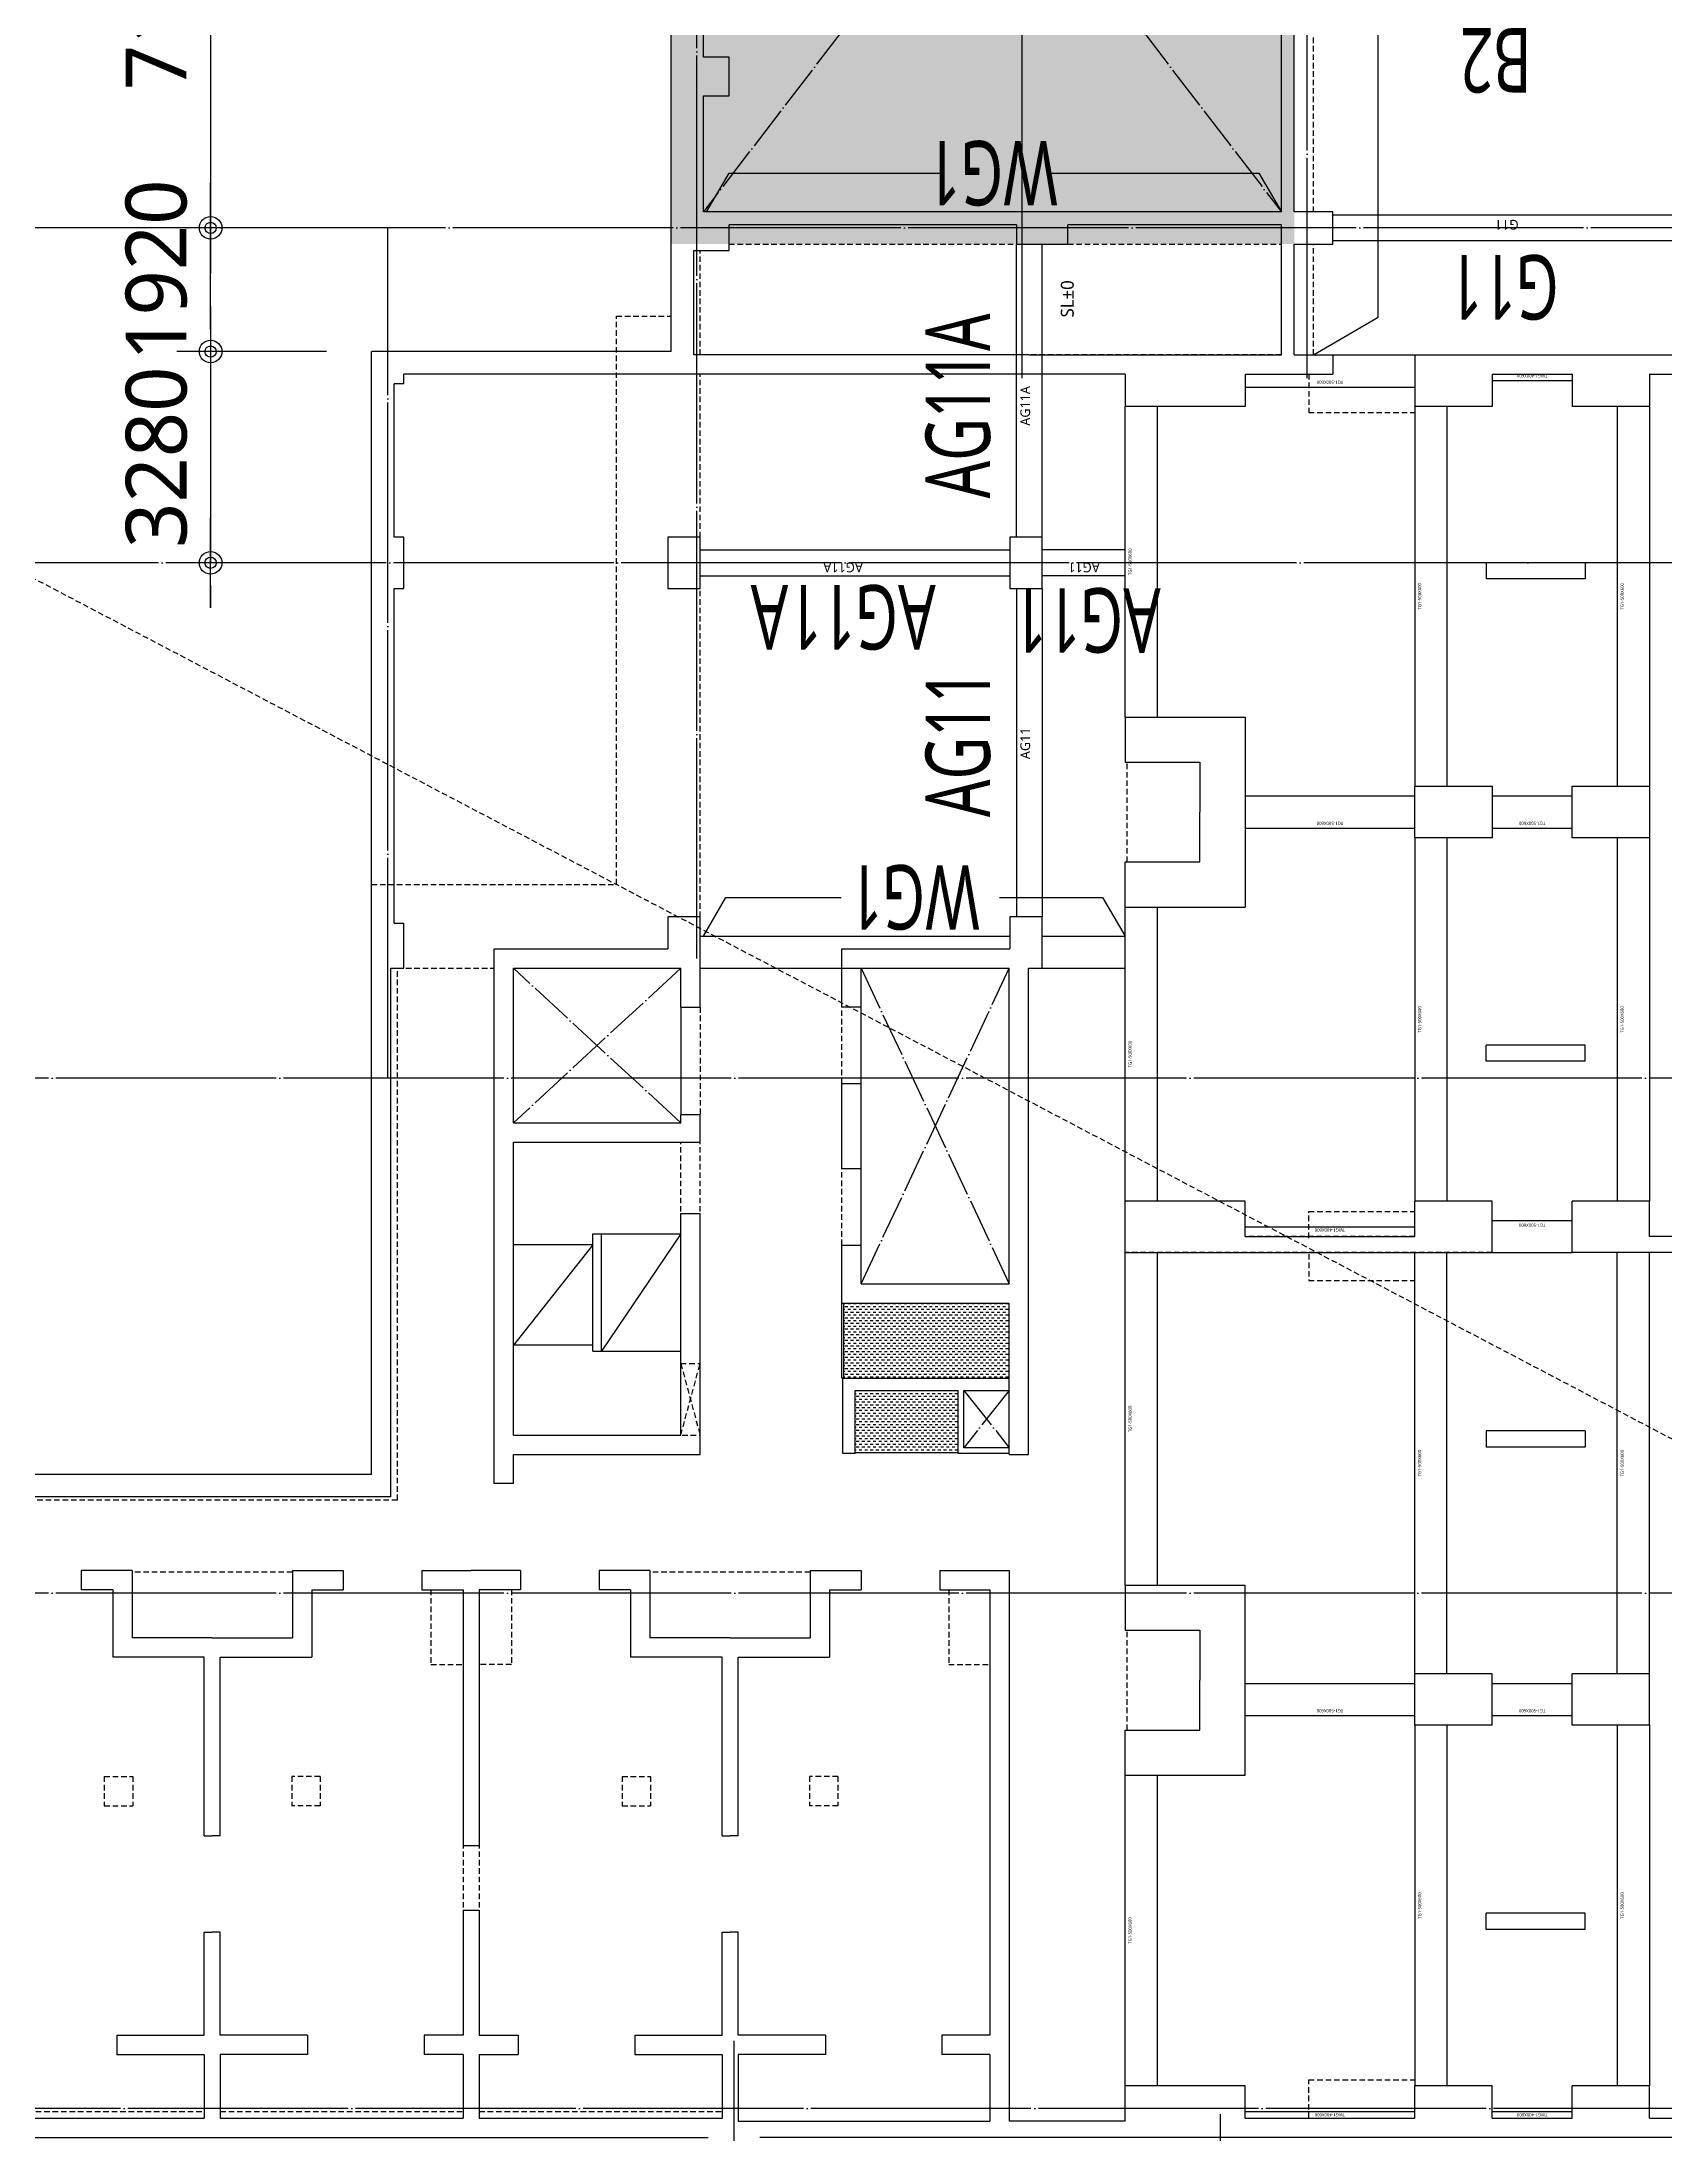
# Model space of a CAD drawing. Header units: millimetres. Extents: x 317501 to 2277231, y -321722 to 1186893.
# Drawn here: x 1988309 to 2013511, y -69948 to -37458 of the extents above; entities that cross this region are included whole.
import ezdxf
from ezdxf.enums import TextEntityAlignment as Align

# ---------------------------------------------------------------- set-up
doc = ezdxf.new("R2010")
doc.units = ezdxf.units.MM
doc.header["$LTSCALE"] = 57
for name, pattern in [('XS-지하주차장$0$CEN', [62, 60, -1, 0, -1]), ('XS-지하주차장$0$DDOT', [14, 12, -1, 0, -1]), ('XS-지하주차장$0$HID', [2.3, 1.5, -0.8])]:
    doc.linetypes.add(name, pattern=pattern)
doc.layers.get('Defpoints').update_dxf_attribs({"color": 145})
for name, color, linetype in [('254', 254, 'Continuous'), ('DIM', 7, 'Continuous'), ('LEADER', 7, 'Continuous'), ('NAME-B', 6, 'Continuous'), ('NAME-G', 3, 'Continuous'), ('XS-지하주차장$0$AWG', 5, 'XS-지하주차장$0$HID'), ('XS-지하주차장$0$BEAM', 6, 'XS-지하주차장$0$HID'), ('XS-지하주차장$0$CEN-P', 14, 'XS-지하주차장$0$CEN'), ('XS-지하주차장$0$COL', 2, 'Continuous'), ('XS-지하주차장$0$DASH', 8, 'Continuous'), ('XS-지하주차장$0$EL7', 7, 'Continuous'), ('XS-지하주차장$0$FP-CORE', 8, 'Continuous'), ('XS-지하주차장$0$OPEN', 9, 'XS-지하주차장$0$DDOT'), ('XS-지하주차장$0$STEEL', 9, 'Continuous'), ('XS-지하주차장$0$W1', 2, 'Continuous'), ('XS-지하주차장$0$W1-H', 11, 'XS-지하주차장$0$HID'), ('XS-지하주차장$0$W2', 9, 'Continuous'), ('XS-지하주차장$0$WG', 6, 'XS-지하주차장$0$HID')]:
    doc.layers.add(name, color=color, linetype=linetype)
for name, color, linetype, plot in [('XS-지하주차장$0$0106', 3, 'XS-지하주차장$0$HID', False), ('XS-지하주차장$0$B-TEXT', 7, 'Continuous', False), ('XS-지하주차장$0$DEFPOINT', 144, 'Continuous', False), ('XS-지하주차장$0$G-TEXT', 3, 'Continuous', False), ('XS-지하주차장$0$PD', 145, 'XS-지하주차장$0$HID', False)]:
    doc.layers.add(name, color=color, linetype=linetype, plot=plot)
doc.styles.add('XS-지하주차장$0$맑은 고딕', font='malgun.ttf')
doc.styles.add('XS-지하주차장$0$맑은고딕', font='malgun.ttf')
doc.styles.add('맑은 고딕', font='malgun.ttf')
doc.styles.add('맑은고딕', font='malgun.ttf')
doc.dimstyles.new('DIM_350', dxfattribs={"dimscale": 350, "dimtxt": 2.7, "dimasz": 1, "dimexe": 1.5, "dimexo": 2, "dimgap": 1, "dimtad": 1, "dimdec": 0, "dimzin": 0, "dimdsep": 46, "dimtxsty": '맑은고딕', "dimblk1": 'DIMDOT', "dimblk2": 'DIMDOT', "dimsah": 1, "dimcen": 0.09, "dimdle": 2, "dimclrd": 7, "dimclre": 7, "dimclrt": 3, "dimadec": 0, "dimazin": 0, "dimtfac": 1, "dimtdec": 0, "dimtix": 1, "dimtmove": 2, "dimatfit": 3, "dimldrblk": 'DIMDOT', "dimfxl": 0, "dimtolj": 1, "dimtzin": 0, "dimarcsym": 0})

# ---------------------------------------------------------------- blocks, each defined once
blk = doc.blocks.new('DIMDOT')
at = {"layer": 'DIM', "linetype": 'Continuous'}
blk.add_line((-2, 0), (2, 0), dxfattribs=at)
for radius in [0.5, 0.25]:
    blk.add_circle((0, 0), radius, dxfattribs=at)
blk = doc.blocks.new('*D303')
at = {"layer": 'Defpoints', "color": 0, "transparency": 16777216}
for p in [(1993429, -42268), (1990929, -45548), (1993429, -45548)]:
    blk.add_point(p, dxfattribs=at)
at = {"layer": 'DIM', "color": 7, "lineweight": -2, "transparency": 16777216}
for p, q in [((1990929, -41918), (1990929, -41568)), ((1992729, -42268), (1990404, -42268)), ((1990929, -42268), (1990929, -45548)), ((1992729, -45548), (1990404, -45548)), ((1990929, -45898), (1990929, -46248))]:
    blk.add_line(p, q, dxfattribs=at)
at = {"layer": 'DIM', "color": 7, "lineweight": -2, "transparency": 16777216, "xscale": 350, "yscale": 350, "zscale": 350}
for p, rotation in [((1990929, -42268), 270), ((1990929, -45548), 90)]:
    blk.add_blockref('DIMDOT', p, dxfattribs=dict(at, rotation=rotation))
at = {"layer": 'DIM', "color": 3, "transparency": 16777216, "insert": (1990090, -43908), "char_height": 945, "attachment_point": 5, "rotation": 90, "style": '맑은고딕'}
blk.add_mtext('\\A1;3280', dxfattribs=at)
blk = doc.blocks.new('*D304')
at = {"layer": 'Defpoints', "color": 0, "transparency": 16777216}
for p in [(1990929, -40348), (1993429, -40348), (1993429, -42268)]:
    blk.add_point(p, dxfattribs=at)
at = {"layer": 'DIM', "color": 7, "lineweight": -2, "transparency": 16777216}
for p, q in [((1992729, -40348), (1990404, -40348)), ((1990929, -41918), (1990929, -40698)), ((1992729, -42268), (1990404, -42268))]:
    blk.add_line(p, q, dxfattribs=at)
at = {"layer": 'DIM', "color": 7, "lineweight": -2, "transparency": 16777216, "xscale": 350, "yscale": 350, "zscale": 350}
for p, rotation in [((1990929, -40348), 90), ((1990929, -42268), 270)]:
    blk.add_blockref('DIMDOT', p, dxfattribs=dict(at, rotation=rotation))
at = {"layer": 'DIM', "color": 3, "transparency": 16777216, "insert": (1990088, -41004), "char_height": 945, "attachment_point": 5, "rotation": 90, "style": '맑은고딕'}
blk.add_mtext('\\A1;1920', dxfattribs=at)
blk = doc.blocks.new('*D305')
at = {"layer": 'Defpoints', "color": 0, "transparency": 16777216}
for p in [(1993429, -33248), (1990929, -40348), (1993429, -40348)]:
    blk.add_point(p, dxfattribs=at)
at = {"layer": 'DIM', "color": 7, "lineweight": -2, "transparency": 16777216}
for p, q in [((1992729, -33248), (1990404, -33248)), ((1990929, -33598), (1990929, -39998)), ((1992729, -40348), (1990404, -40348))]:
    blk.add_line(p, q, dxfattribs=at)
at = {"layer": 'DIM', "color": 7, "lineweight": -2, "transparency": 16777216, "xscale": 350, "yscale": 350, "zscale": 350}
for p, rotation in [((1990929, -33248), 90), ((1990929, -40348), 270)]:
    blk.add_blockref('DIMDOT', p, dxfattribs=dict(at, rotation=rotation))
at = {"layer": 'DIM', "color": 3, "transparency": 16777216, "insert": (1990087, -36798), "char_height": 945, "attachment_point": 5, "rotation": 90, "style": '맑은고딕'}
blk.add_mtext('\\A1;7100', dxfattribs=at)
blk = doc.blocks.new('XS-지하주차장$0$B2-W')
at = {"layer": 'XS-지하주차장$0$W1-H'}
for p, q in [((52795, 133935), (52795, 146420)), ((53195, 134335), (53195, 146020)), ((43300, 140730), (43300, 136935)), ((51405, 138355), (51405, 138845)), ((51705, 138845), (51405, 138845)), ((51705, 138055), (51705, 138845)), ((44485, 138290), (44185, 138290)), ((44185, 138290), (44185, 136935)), ((44485, 138290), (44485, 136935)), ((50355, 136935), (50355, 138355)), ((51405, 138355), (50355, 138355)), ((50655, 136810), (50655, 138055)), ((51705, 138055), (50655, 138055)), ((44185, 136935), (43300, 136935)), ((44485, 136935), (46085, 136935)), ((46085, 136935), (46085, 136810)), ((46085, 136685), (46085, 136810)), ((47585, 136935), (50355, 136935)), ((47585, 136935), (47585, 136810)), ((47585, 136685), (47585, 136810)), ((50655, 136810), (50655, 135565)), ((44185, 136685), (43300, 136685)), ((43300, 136685), (43300, 132915)), ((44185, 135330), (44185, 136685)), ((44485, 135330), (44485, 136685)), ((44485, 136685), (46085, 136685)), ((47585, 136685), (50355, 136685)), ((50355, 136685), (50355, 135265)), ((51705, 135565), (50655, 135565)), ((51705, 135565), (51705, 134775)), ((44485, 135330), (44185, 135330)), ((51405, 135265), (50355, 135265)), ((51405, 135265), (51405, 134775)), ((51705, 134775), (51405, 134775)), ((53195, 134335), (62355, 134335)), ((62355, 134335), (62355, 130535)), ((52795, 133935), (61055, 133935)), ((61055, 133935), (61055, 132435)), ((51405, 133555), (51405, 132915)), ((51705, 133555), (51405, 133555)), ((51705, 133555), (51705, 132790)), ((44485, 133520), (44185, 133520)), ((44185, 132915), (44185, 133520)), ((44485, 132915), (44485, 133520)), ((44185, 132915), (43300, 132915)), ((51405, 132915), (44485, 132915)), ((44185, 132665), (43300, 132665)), ((43300, 132665), (43300, 128895)), ((44185, 132665), (44185, 132060)), ((44485, 132665), (44485, 132060)), ((51405, 132665), (44485, 132665)), ((51405, 132025), (51405, 132665)), ((51705, 132025), (51705, 132790)), ((53055, 132435), (61055, 132435)), ((53055, 132135), (53055, 132435)), ((44485, 132060), (44185, 132060)), ((51705, 132025), (51405, 132025)), ((53055, 132135), (53505, 132135)), ((53505, 132135), (53505, 129235)), ((53805, 132135), (58355, 132135)), ((53805, 132135), (53805, 129235)), ((58355, 132135), (58355, 129535)), ((58655, 132135), (61055, 132135)), ((58655, 132135), (58655, 129535)), ((61055, 132135), (61055, 129535)), ((51405, 130315), (51405, 130805)), ((51705, 130805), (51405, 130805)), ((51705, 130015), (51705, 130805)), ((50355, 128895), (50355, 130315)), ((51405, 130315), (50355, 130315)), ((62355, 130535), (71180, 130535)), ((71180, 130535), (71180, 129685)), ((44485, 130250), (44185, 130250)), ((44185, 130250), (44185, 128895)), ((44485, 130250), (44485, 128895)), ((50655, 128770), (50655, 130015)), ((51705, 130015), (50655, 130015)), ((71180, 129685), (85000, 129685)), ((54915, 129535), (58355, 129535)), ((54915, 129535), (54915, 129235)), ((58655, 129535), (58780, 129535)), ((58780, 129235), (58780, 129535)), ((60450, 129535), (61055, 129535)), ((60450, 129535), (60450, 129235)), ((53505, 129235), (53805, 129235)), ((54915, 129235), (58780, 129235)), ((58355, 129235), (58780, 129235)), ((60450, 129235), (61455, 129235)), ((61455, 129235), (70280, 129235)), ((70280, 124335), (70280, 129235)), ((70580, 129235), (72200, 129235)), ((70580, 124335), (70580, 129235)), ((72200, 129235), (72200, 128785)), ((72800, 129185), (74600, 129185)), ((72800, 120210), (72800, 129185)), ((74600, 129185), (74600, 128785)), ((75200, 129185), (77000, 129185)), ((75200, 128785), (75200, 129185)), ((44185, 128895), (43300, 128895)), ((44485, 128895), (46085, 128895)), ((46085, 128895), (46085, 128770)), ((46085, 128645), (46085, 128770)), ((47585, 128895), (50355, 128895)), ((47585, 128895), (47585, 128770)), ((47585, 128645), (47585, 128770)), ((50655, 128770), (50655, 127525)), ((72200, 128785), (72600, 128785)), ((72600, 124325), (72600, 128785)), ((74600, 128785), (75200, 128785)), ((44185, 128645), (43150, 128645)), ((43150, 128645), (43150, 124735)), ((44185, 127290), (44185, 128645)), ((44485, 127290), (44485, 128645)), ((44485, 128645), (46085, 128645)), ((47585, 128645), (50355, 128645)), ((50355, 128645), (50355, 127225)), ((51705, 127525), (50655, 127525)), ((51705, 127525), (51705, 126735)), ((44485, 127290), (44185, 127290)), ((51405, 127225), (50355, 127225)), ((51405, 127225), (51405, 126735)), ((51705, 126735), (51405, 126735)), ((55855, 127035), (55855, 124435)), ((55855, 127035), (56755, 127035)), ((56155, 126735), (56155, 124435)), ((56155, 126735), (56755, 126735)), ((56755, 127035), (56755, 126735)), ((57945, 127035), (59265, 127035)), ((57945, 127035), (57945, 126735)), ((57945, 126735), (59265, 126735)), ((59265, 127035), (59265, 126735)), ((60455, 127035), (61355, 127035)), ((60455, 127035), (60455, 126735)), ((60455, 126735), (61055, 126735)), ((61055, 126735), (61055, 124435)), ((61355, 127035), (61355, 124425)), ((44485, 125480), (44185, 125480)), ((44185, 124735), (44185, 125480)), ((44485, 124735), (44485, 125480)), ((51405, 125515), (51405, 124735)), ((51705, 125515), (51405, 125515)), ((51705, 125515), (51705, 124735)), ((44185, 124735), (43150, 124735)), ((51405, 124735), (44485, 124735)), ((51705, 124735), (51705, 124435)), ((51705, 124435), (43150, 124435)), ((43150, 122635), (43150, 124435)), ((53505, 124435), (53505, 124135)), ((53505, 124435), (55855, 124435)), ((53505, 124135), (61055, 124135)), ((56155, 124435), (61055, 124435)), ((61055, 124135), (61055, 123925)), ((61855, 124425), (61355, 124425)), ((61855, 123925), (61855, 124425)), ((67750, 124425), (66950, 124425)), ((66950, 124425), (66950, 123925)), ((67750, 123925), (67750, 124425)), ((70280, 122635), (70280, 124335)), ((70580, 120210), (70580, 124335)), ((72600, 124325), (72300, 124325)), ((72300, 124325), (72300, 123525)), ((61055, 123925), (61855, 123925)), ((66950, 123925), (67750, 123925)), ((72300, 123525), (72600, 123525)), ((72600, 120210), (72600, 123525)), ((43150, 122635), (43700, 122635)), ((43700, 120775), (43700, 122635)), ((48525, 122635), (49225, 122635)), ((48525, 122635), (48525, 120775)), ((49225, 122635), (49225, 121475)), ((51475, 122635), (50775, 122635)), ((50775, 122635), (50775, 121475)), ((51475, 122635), (51475, 120775)), ((56640, 122635), (57440, 122635)), ((56640, 116940), (56640, 122635)), ((57440, 120775), (57440, 122635)), ((62005, 122635), (62005, 120775)), ((62005, 122635), (62705, 122635)), ((62705, 122635), (62705, 121475)), ((64955, 122635), (64255, 122635)), ((64255, 122635), (64255, 121475)), ((64955, 122635), (64955, 120775)), ((69780, 120775), (69780, 122635)), ((70280, 122635), (69780, 122635)), ((49225, 121475), (50000, 121475)), ((50775, 121475), (50000, 121475)), ((62705, 121475), (63480, 121475)), ((64255, 121475), (63480, 121475)), ((43200, 120775), (43700, 120775)), ((43200, 120775), (43200, 118140)), ((48525, 120775), (51475, 120775)), ((56890, 120775), (57440, 120775)), ((56890, 118140), (56890, 120775)), ((64955, 120775), (62005, 120775)), ((70280, 120775), (69780, 120775)), ((70280, 120775), (70280, 119410)), ((70580, 120210), (72600, 120210)), ((70580, 120010), (70580, 119410)), ((70580, 120010), (72300, 120010)), ((72300, 120010), (72300, 119410)), ((72800, 120210), (82390, 120210)), ((72800, 120010), (79400, 120010)), ((72800, 119410), (72800, 120010)), ((70580, 119410), (70280, 119410)), ((72300, 119410), (72800, 119410)), ((43200, 118140), (43700, 118140)), ((43700, 116940), (43700, 118140)), ((49300, 118140), (50100, 118140)), ((49300, 116940), (49300, 118140)), ((50100, 116940), (50100, 118140)), ((56890, 118140), (57440, 118140)), ((57440, 116940), (57440, 118140)), ((70580, 118140), (69780, 118140)), ((69780, 116940), (69780, 118140)), ((70580, 118140), (70580, 113210)), ((46130, 115495), (46130, 117030)), ((46130, 117030), (46380, 117030)), ((46380, 115495), (46380, 117030)), ((53620, 115495), (53620, 117030)), ((53870, 117030), (53620, 117030)), ((53870, 115495), (53870, 117030)), ((59610, 115495), (59610, 117030)), ((59610, 117030), (59860, 117030)), ((59860, 115495), (59860, 117030)), ((67100, 115495), (67100, 117030)), ((67350, 117030), (67100, 117030)), ((67350, 115495), (67350, 117030)), ((43200, 116940), (43700, 116940)), ((43200, 116940), (43200, 115695)), ((49300, 116940), (50100, 116940)), ((56640, 116940), (57440, 116940)), ((70280, 116940), (69780, 116940)), ((70280, 116940), (70280, 115695)), ((43200, 115695), (43700, 115695)), ((43700, 114495), (43700, 115695)), ((49300, 115695), (50100, 115695)), ((49300, 114495), (49300, 115695)), ((50100, 114495), (50100, 115695)), ((56640, 115695), (57440, 115695)), ((56640, 113210), (56640, 115695)), ((57440, 114495), (57440, 115695)), ((69780, 114495), (69780, 115695)), ((70280, 115695), (69780, 115695)), ((46130, 115495), (46380, 115495)), ((53870, 115495), (53620, 115495)), ((59610, 115495), (59860, 115495)), ((67350, 115495), (67100, 115495)), ((43200, 114495), (43700, 114495)), ((43200, 114495), (43200, 113710)), ((49300, 114495), (50100, 114495)), ((56890, 114495), (57440, 114495)), ((56890, 113210), (56890, 114495)), ((70280, 114495), (69780, 114495)), ((70280, 114495), (70280, 113210))]:
    blk.add_line(p, q, dxfattribs=at)
for points in [[(63080, 116940), (63080, 118140), (63880, 118140), (63880, 116940)], [(63080, 114495), (63080, 115695), (63880, 115695), (63880, 114495)]]:
    blk.add_lwpolyline(points, close=True, dxfattribs=at)
blk = doc.blocks.new('XS-지하주차장$0$B1-1')
at = {"layer": 'XS-지하주차장$0$DASH'}
h = blk.add_hatch(dxfattribs=at)
h.set_pattern_fill('DASH', color=256, scale=350, angle=180, style=0)
h.set_pattern_definition([(2e-15, (-353891.64, 9798.91), (43.75, 43.75), [43.75, -43.75])])
h.paths.add_polyline_path([(26265, 13075), (28835, 13075), (28835, 11910), (26265, 11910)])
h = blk.add_hatch(dxfattribs=at)
h.set_pattern_fill('DASH', color=256, scale=350, angle=180, style=0)
h.set_pattern_definition([(2e-15, (-353891.64, 8753.91), (43.75, 43.75), [43.75, -43.75])])
h.paths.add_polyline_path([(26440, 11720), (28040, 11720), (28040, 10755), (26440, 10755)])
blk.add_line((26440, 10755), (28040, 10755), dxfattribs=at)
at = {"layer": 'XS-지하주차장$0$EL7'}
for p, q in [((23735, 17670), (23735, 16000)), ((26535, 16485), (26535, 17675)), ((26535, 13975), (26535, 15165))]:
    blk.add_line(p, q, dxfattribs=at)
at = {"layer": 'XS-지하주차장$0$FP-CORE'}
for p, q in [((22368, 13980), (21135, 13980)), ((22368, 13980), (21135, 12420)), ((22368, 14150), (23735, 14150)), ((22368, 12330), (22368, 14150)), ((22503, 12330), (22503, 14150)), ((23735, 14150), (22503, 12330)), ((22365, 12420), (21135, 12420)), ((22368, 12330), (23735, 12330))]:
    blk.add_line(p, q, dxfattribs=at)
at = {"layer": 'XS-지하주차장$0$OPEN'}
for p, q in [((23735, 15875), (21135, 18275)), ((23735, 18275), (21135, 15875)), ((26535, 13375), (28835, 18275)), ((26535, 18275), (28835, 13375)), ((28130, 11720), (28835, 10830)), ((28835, 11720), (28130, 10830))]:
    blk.add_line(p, q, dxfattribs=at)
at = {"layer": 'XS-지하주차장$0$PD'}
for p, q in [((33485, 27500), (33485, 26905)), ((33485, 26905), (35130, 26905)), ((30665, 19925), (30665, 21475)), ((33485, 14495), (35130, 14495)), ((33485, 14085), (33485, 14495)), ((33485, 13835), (33485, 13425)), ((33485, 13425), (35130, 13425)), ((770, 10275), (770, 8925)), ((5675, 8895), (7125, 8895)), ((17705, 8895), (15215, 8895)), ((25745, 8895), (23255, 8895)), ((13065, 8625), (13065, 7465)), ((19855, 8625), (19855, 7465)), ((21105, 8625), (21105, 7465)), ((27895, 8625), (27895, 7465)), ((30665, 6445), (30665, 7995)), ((13065, 7465), (12540, 7465)), ((19855, 7465), (20355, 7465)), ((21105, 7465), (20605, 7465)), ((27895, 7465), (28535, 7465)), ((350, 6275), (1495, 6275)), ((1495, 6275), (1495, 5765)), ((12290, 6275), (11305, 6275)), ((11305, 6275), (11305, 5765)), ((350, 5765), (1495, 5765)), ((12290, 5765), (11305, 5765)), ((14785, 5725), (15225, 5725)), ((14785, 5725), (14785, 5270)), ((15225, 5725), (15225, 5270)), ((18135, 5725), (17695, 5725)), ((17695, 5725), (17695, 5270)), ((18135, 5725), (18135, 5270)), ((22825, 5725), (23265, 5725)), ((22825, 5725), (22825, 5270)), ((23265, 5725), (23265, 5270)), ((26175, 5725), (25735, 5725)), ((25735, 5725), (25735, 5270)), ((26175, 5725), (26175, 5270)), ((14785, 5270), (15225, 5270)), ((18135, 5270), (17695, 5270)), ((22825, 5270), (23265, 5270)), ((26175, 5270), (25735, 5270)), ((33485, 1015), (35130, 1015)), ((33485, 420), (33485, 1015))]:
    blk.add_line(p, q, dxfattribs=at)
at = {"layer": 'XS-지하주차장$0$STEEL'}
for p, q in [((26235, 11910), (26235, 13075)), ((26265, 11910), (26265, 13075)), ((26265, 11910), (26235, 11910))]:
    blk.add_line(p, q, dxfattribs=at)
at = {"layer": 'XS-지하주차장$0$W1'}
for p, q in [((29145, 27800), (33060, 27800)), ((33260, 27800), (33860, 27800)), ((33860, 27800), (33860, 27500)), ((35130, 27800), (35130, 27000)), ((35130, 27800), (40060, 27800)), ((40060, 27800), (40060, 27500)), ((30635, 27500), (29145, 27500)), ((30635, 27500), (30635, 27000)), ((32495, 27500), (32495, 27000)), ((32495, 27500), (33860, 27500)), ((36330, 27500), (37575, 27500)), ((36330, 27500), (36330, 27000)), ((37575, 27500), (37575, 27000)), ((38775, 27500), (38775, 27000)), ((38775, 27500), (40060, 27500)), ((32495, 27000), (30635, 27000)), ((36330, 27000), (35130, 27000)), ((38775, 27000), (37575, 27000)), ((37775, 24570), (36240, 24570)), ((36240, 24570), (36240, 24320)), ((37775, 24570), (37775, 24320)), ((37775, 24320), (36240, 24320)), ((30635, 22175), (30635, 21475)), ((30635, 22175), (32495, 22175)), ((32495, 22175), (32495, 19225)), ((30635, 21475), (31795, 21475)), ((31795, 21475), (31795, 20700)), ((31795, 19925), (31795, 20700)), ((30635, 19225), (30635, 19925)), ((30635, 19925), (31795, 19925)), ((30635, 19225), (32495, 19225)), ((20835, 10275), (20835, 18575)), ((20835, 18575), (23535, 18575)), ((24035, 17670), (24035, 18575)), ((26235, 18575), (28845, 18575)), ((26235, 17675), (26235, 18575)), ((18935, 10415), (18935, 18275)), ((19235, 10065), (19235, 18275)), ((21135, 15875), (21135, 18275)), ((21135, 18275), (23735, 18275)), ((23735, 17670), (23735, 18275)), ((26535, 18275), (28835, 18275)), ((26535, 17675), (26535, 18275)), ((28835, 13375), (28835, 18275)), ((29135, 10725), (29135, 18275)), ((23735, 17670), (24035, 17670)), ((26235, 17675), (26535, 17675)), ((37775, 17080), (36240, 17080)), ((36240, 16830), (36240, 17080)), ((37775, 16830), (37775, 17080)), ((37775, 16830), (36240, 16830)), ((26235, 15165), (26235, 16485)), ((26235, 16485), (26535, 16485)), ((26535, 15165), (26535, 16485)), ((23735, 15875), (23735, 16000)), ((24035, 16000), (23735, 16000)), ((24035, 15575), (24035, 16000)), ((21135, 15875), (23735, 15875)), ((21135, 11025), (21135, 15575)), ((21135, 15575), (24035, 15575)), ((26235, 15165), (26535, 15165)), ((32495, 14660), (30635, 14660)), ((30635, 13860), (30635, 14660)), ((32495, 14110), (32495, 14660)), ((35130, 14110), (35130, 14660)), ((36330, 14660), (35130, 14660)), ((36330, 13860), (36330, 14660)), ((37575, 13860), (37575, 14660)), ((38775, 14660), (37575, 14660)), ((38775, 14110), (38775, 14660)), ((23735, 11025), (23735, 14465)), ((23735, 14465), (24035, 14465)), ((24035, 10725), (24035, 14465)), ((26235, 13075), (26235, 13975)), ((26235, 13975), (26535, 13975)), ((26535, 13375), (26535, 13975)), ((32495, 14110), (35130, 14110)), ((40060, 14110), (38775, 14110)), ((40060, 13860), (40060, 14110)), ((30635, 13860), (36330, 13860)), ((40060, 13860), (37575, 13860)), ((7250, 13475), (0, 13475)), ((0, 13475), (0, 0)), ((7250, 13475), (7250, 10415)), ((26535, 13375), (28835, 13375)), ((300, 13175), (300, 10575)), ((4850, 13175), (300, 13175)), ((4850, 13175), (4850, 11685)), ((6950, 13175), (5150, 13175)), ((5150, 11685), (5150, 13175)), ((6950, 13175), (6950, 10065)), ((26235, 13075), (28835, 13075)), ((28835, 10725), (28835, 13075)), ((4850, 11685), (5150, 11685)), ((37775, 11090), (36240, 11090)), ((36240, 11090), (36240, 10840)), ((37775, 11090), (37775, 10840)), ((21135, 11025), (23735, 11025)), ((21135, 10275), (21135, 10725)), ((21135, 10725), (24035, 10725)), ((28835, 10725), (29135, 10725)), ((37775, 10840), (36240, 10840)), ((5840, 10575), (300, 10575)), ((5840, 10575), (5840, 10275)), ((18935, 10415), (7250, 10415)), ((5840, 10275), (300, 10275)), ((300, 10275), (300, 8925)), ((21135, 10275), (20835, 10275)), ((19235, 10065), (6950, 10065)), ((300, 8925), (1115, 8925)), ((1115, 8625), (1115, 8925)), ((2325, 8625), (2325, 8925)), ((2325, 8925), (3125, 8925)), ((3125, 8925), (3125, 8625)), ((4345, 8925), (4345, 8625)), ((4345, 8925), (5675, 8925)), ((5675, 8925), (5675, 7505)), ((8455, 8925), (7125, 8925)), ((7125, 8925), (7125, 7505)), ((8455, 8925), (8455, 8625)), ((9675, 8925), (9675, 8625)), ((10475, 8925), (9675, 8925)), ((10475, 8625), (10475, 8925)), ((11685, 8625), (11685, 8925)), ((12440, 8925), (11685, 8925)), ((13205, 8925), (12440, 8925)), ((13205, 8925), (13205, 8625)), ((15215, 8925), (14425, 8925)), ((14425, 8925), (14425, 8625)), ((15215, 8925), (15215, 7875)), ((17705, 8925), (18495, 8925)), ((17705, 8925), (17705, 7875)), ((18495, 8925), (18495, 8625)), ((19715, 8925), (20480, 8925)), ((19715, 8925), (19715, 8625)), ((21245, 8925), (20480, 8925)), ((21245, 8925), (21245, 8625)), ((23255, 8925), (22465, 8925)), ((22465, 8925), (22465, 8625)), ((23255, 8925), (23255, 7875)), ((25745, 8925), (26535, 8925)), ((25745, 8925), (25745, 7875)), ((26535, 8925), (26535, 8625)), ((27755, 8925), (28535, 8925)), ((27755, 8925), (27755, 8625)), ((28535, 8925), (28835, 8925)), ((28835, 8925), (28835, 370)), ((300, 8625), (1115, 8625)), ((300, 8625), (300, 4630)), ((2325, 8625), (3125, 8625)), ((4345, 8625), (5375, 8625)), ((5375, 8625), (5375, 7205)), ((8455, 8625), (7425, 8625)), ((7425, 8625), (7425, 7205)), ((10475, 8625), (9675, 8625)), ((12290, 8625), (11685, 8625)), ((12290, 4630), (12290, 8625)), ((12540, 8625), (12540, 1705)), ((13205, 8625), (12540, 8625)), ((14915, 8625), (14425, 8625)), ((14915, 8625), (14915, 7575)), ((18005, 8625), (18495, 8625)), ((18005, 8625), (18005, 7575)), ((19715, 8625), (20355, 8625)), ((20355, 8625), (20355, 4650)), ((20605, 8625), (20605, 4650)), ((21245, 8625), (20605, 8625)), ((22955, 8625), (22465, 8625)), ((22955, 8625), (22955, 7575)), ((26045, 8625), (26535, 8625)), ((26045, 8625), (26045, 7575)), ((27755, 8625), (28535, 8625)), ((28535, 8625), (28535, 1705)), ((30635, 8695), (30635, 7995)), ((30635, 8695), (32495, 8695)), ((32495, 5745), (32495, 8695)), ((2930, 7925), (2930, 7295)), ((2930, 7925), (3180, 7925)), ((3180, 7925), (3180, 7295)), ((9620, 7925), (9620, 7295)), ((9870, 7925), (9620, 7925)), ((9870, 7925), (9870, 7295)), ((16460, 7875), (15215, 7875)), ((16460, 7875), (17705, 7875)), ((24500, 7875), (23255, 7875)), ((24500, 7875), (25745, 7875)), ((30635, 7995), (31795, 7995)), ((31795, 7995), (31795, 7220)), ((5675, 7505), (6400, 7505)), ((7125, 7505), (6400, 7505)), ((16335, 7575), (14915, 7575)), ((16335, 4805), (16335, 7575)), ((16585, 4805), (16585, 7575)), ((16585, 7575), (18005, 7575)), ((24375, 7575), (22955, 7575)), ((24375, 4805), (24375, 7575)), ((24625, 4805), (24625, 7575)), ((24625, 7575), (26045, 7575)), ((2930, 7295), (3180, 7295)), ((5375, 7205), (6275, 7205)), ((6275, 1585), (6275, 7205)), ((6525, 1585), (6525, 7205)), ((7425, 7205), (6525, 7205)), ((9870, 7295), (9620, 7295)), ((31795, 6445), (31795, 7220)), ((35130, 6520), (35130, 7320)), ((36330, 7320), (35130, 7320)), ((36330, 6520), (36330, 7320)), ((37575, 6520), (37575, 7320)), ((38775, 7320), (37575, 7320)), ((38775, 6520), (38775, 7320)), ((36330, 6520), (35130, 6520)), ((38775, 6520), (37575, 6520)), ((30635, 5745), (30635, 6445)), ((30635, 6445), (31795, 6445)), ((30635, 5745), (32495, 5745)), ((300, 4630), (3180, 4630)), ((3180, 4380), (3180, 4630)), ((12290, 4630), (9620, 4630)), ((9620, 4380), (9620, 4630)), ((16335, 4805), (16460, 4805)), ((16585, 4805), (16460, 4805)), ((20355, 4650), (20605, 4650)), ((24375, 4805), (24500, 4805)), ((24625, 4805), (24500, 4805)), ((300, 4380), (3180, 4380)), ((300, 4380), (300, 1585)), ((12290, 4380), (9620, 4380)), ((12290, 1585), (12290, 4380)), ((20355, 3650), (20605, 3650)), ((20355, 3650), (20355, 1705)), ((20605, 3650), (20605, 1705)), ((37775, 3600), (36240, 3600)), ((36240, 3350), (36240, 3600)), ((37775, 3350), (37775, 3600)), ((2930, 2285), (2930, 3520)), ((2930, 3520), (3180, 3520)), ((3180, 2285), (3180, 3520)), ((9620, 2285), (9620, 3520)), ((9870, 3520), (9620, 3520)), ((9870, 2285), (9870, 3520)), ((16335, 1705), (16335, 3305)), ((16335, 3305), (16460, 3305)), ((16585, 3305), (16460, 3305)), ((16585, 1705), (16585, 3305)), ((24375, 1705), (24375, 3305)), ((24375, 3305), (24500, 3305)), ((24625, 3305), (24500, 3305)), ((24625, 1705), (24625, 3305)), ((37775, 3350), (36240, 3350)), ((2930, 2285), (3180, 2285)), ((9870, 2285), (9620, 2285)), ((12540, 1705), (13170, 1705)), ((13170, 1705), (13170, 1405)), ((14980, 1705), (16335, 1705)), ((14980, 1705), (14980, 1405)), ((17940, 1705), (16585, 1705)), ((17940, 1705), (17940, 1405)), ((20355, 1705), (19750, 1705)), ((19750, 1705), (19750, 1405)), ((20605, 1705), (21210, 1705)), ((21210, 1705), (21210, 1405)), ((23020, 1705), (24375, 1705)), ((23020, 1705), (23020, 1405)), ((25980, 1705), (24625, 1705)), ((25980, 1705), (25980, 1405)), ((28535, 1705), (27790, 1705)), ((27790, 1705), (27790, 1405)), ((300, 1585), (1600, 1585)), ((1600, 1285), (1600, 1585)), ((2910, 1585), (3310, 1585)), ((2910, 1285), (2910, 1585)), ((3310, 1285), (3310, 1585)), ((4920, 1585), (6275, 1585)), ((4920, 1285), (4920, 1585)), ((7880, 1585), (6525, 1585)), ((7880, 1285), (7880, 1585)), ((9890, 1585), (9490, 1585)), ((9490, 1285), (9490, 1585)), ((9890, 1285), (9890, 1585)), ((11200, 1285), (11200, 1585)), ((12290, 1585), (11200, 1585)), ((12540, 1405), (12540, 420)), ((12540, 1405), (13170, 1405)), ((14980, 1405), (16335, 1405)), ((16335, 1405), (16335, 420)), ((17940, 1405), (16585, 1405)), ((16585, 1405), (16585, 420)), ((20355, 1405), (19750, 1405)), ((20355, 1405), (20355, 420)), ((20605, 1405), (20605, 420)), ((20605, 1405), (21210, 1405)), ((23020, 1405), (24375, 1405)), ((24375, 1405), (24375, 420)), ((25980, 1405), (24625, 1405)), ((24625, 1405), (24625, 370)), ((28535, 1405), (27790, 1405)), ((28535, 1405), (28535, 370)), ((300, 1285), (1600, 1285)), ((300, 1285), (300, 300)), ((2910, 1285), (3310, 1285)), ((4920, 1285), (6275, 1285)), ((6275, 1285), (6275, 300)), ((7880, 1285), (6525, 1285)), ((6525, 1285), (6525, 300)), ((9890, 1285), (9490, 1285)), ((12290, 1285), (11200, 1285)), ((12290, 1285), (12290, 420)), ((32495, 920), (30635, 920)), ((30635, 370), (30635, 920)), ((32495, 420), (32495, 920)), ((35130, 420), (35130, 920)), ((36330, 920), (35130, 920)), ((36330, 420), (36330, 920)), ((38775, 920), (37575, 920)), ((37575, 420), (37575, 920)), ((38775, 420), (38775, 920)), ((12240, 420), (12240, 300)), ((12240, 420), (12290, 420)), ((12540, 420), (16335, 420)), ((16585, 420), (20355, 420)), ((20605, 420), (24375, 420)), ((24625, 370), (28535, 370)), ((30635, 370), (28835, 370)), ((32495, 420), (35130, 420)), ((36330, 420), (37575, 420)), ((38775, 420), (39560, 420)), ((0, 0), (12540, 0)), ((300, 300), (6275, 300)), ((6525, 300), (12240, 300)), ((12540, 120), (12540, 0)), ((12540, 120), (24160, 120)), ((39810, 120), (24960, 120))]:
    blk.add_line(p, q, dxfattribs=at)
for points in [[(36330, 20300), (35130, 20300), (35130, 21100), (36330, 21100)], [(38775, 20300), (37575, 20300), (37575, 21100), (38775, 21100)]]:
    blk.add_lwpolyline(points, close=True, dxfattribs=at)
at = {"layer": 'XS-지하주차장$0$W2'}
for p, q in [((6950, 12070), (5150, 12070)), ((6950, 11980), (5150, 11980)), ((26250, 11910), (28835, 11910)), ((26250, 10740), (26250, 11910)), ((26440, 11720), (28040, 11720)), ((26440, 10740), (26440, 11720)), ((28040, 10740), (28040, 11720)), ((28130, 11720), (28835, 11720)), ((28130, 10830), (28130, 11720)), ((26440, 10740), (26250, 10740)), ((28835, 10740), (28040, 10740)), ((28835, 10830), (28130, 10830))]:
    blk.add_line(p, q, dxfattribs=at)

msp = doc.modelspace()

# ---------------------------------------------------------------- hatches: boundary and pattern name
at = {"layer": '254'}
h = msp.add_hatch(color=256, dxfattribs=at)
h.dxf.hatch_style = 1
h.paths.add_polyline_path([(2007753.6, -40598.4), (2007753.6, -27898.4), (1998078.6, -27898.4), (1998078.6, -40598.4)])

# ---------------------------------------------------------------- linework, layer by layer
at = {"layer": 'LEADER', "color": 0}
for points in [[(2008053.6, -42318.4), (2009053.6, -41733.3), (2009053.6, -36679)], [(1998628.6, -40098.4), (1998979.6, -39498.4), (2002309.6, -39498.4)], [(2003953.8, -39498.4), (2007202.6, -39498.4), (2007553.6, -40098.4)], [(1998578.6, -51343.4), (1998929.6, -50743.4), (2000716.6, -50743.4)], [(2003174.2, -50743.4), (2004777.6, -50743.4), (2005128.6, -51343.4)]]:
    msp.add_lwpolyline(points, dxfattribs=at)
at = {"layer": 'XS-지하주차장$0$0106'}
msp.add_line((1877651, 12284.5), (2031496.2, -68546), dxfattribs=at)
at = {"layer": 'XS-지하주차장$0$AWG', "color": 6, "linetype": 'ByBlock'}
for p, q in [((2013753.6, -40148.4), (2008353.6, -40148.4)), ((2003438.6, -45148.4), (2003438.6, -40598.4)), ((2003838.6, -45148.4), (2003838.6, -40598.4)), ((2013753.6, -40548.4), (2008353.6, -40548.4)), ((2008353.6, -42318.4), (2009623.6, -42318.4)), ((2006988.6, -42818.4), (2009623.6, -42818.4)), ((2010823.6, -42718.4), (2012068.6, -42718.4)), ((2005128.6, -47943.4), (2005128.6, -43118.4)), ((2005628.6, -47943.4), (2005628.6, -43118.4)), ((2009623.6, -43118.4), (2009623.6, -49018.4)), ((2010123.6, -43118.4), (2010123.6, -49018.4)), ((2012768.6, -43118.4), (2012768.6, -49018.4)), ((2013268.6, -43118.4), (2013268.6, -49018.4)), ((1998528.6, -45348.4), (2003338.6, -45348.4)), ((2005128.6, -45348.4), (2003838.6, -45348.4)), ((1998528.6, -45748.4), (2003338.6, -45748.4)), ((2005128.6, -45748.4), (2003838.6, -45748.4)), ((2003438.6, -45948.4), (2003438.6, -51043.4)), ((2003838.6, -45948.4), (2003838.6, -51043.4)), ((2006988.6, -49168.4), (2009623.6, -49168.4)), ((2010823.6, -49168.4), (2012068.6, -49168.4)), ((2006988.6, -49668.4), (2009623.6, -49668.4)), ((2010823.6, -49668.4), (2012068.6, -49668.4)), ((2009623.6, -49818.4), (2009623.6, -55458.4)), ((2010123.6, -49818.4), (2010123.6, -55458.4)), ((2012768.6, -49818.4), (2012768.6, -55458.4)), ((2013268.6, -49818.4), (2013268.6, -55458.4)), ((2005128.6, -55458.4), (2005128.6, -50893.4)), ((2005628.6, -55458.4), (2005628.6, -50893.4)), ((1998528.6, -51343.4), (2003338.6, -51343.4)), ((2003838.6, -51343.4), (2005128.6, -51343.4)), ((1998528.6, -51843.4), (2001028.6, -51843.4)), ((2003778.6, -51843.4), (2005128.6, -51843.4)), ((2006988.6, -55858.4), (2009623.6, -55858.4)), ((2010823.6, -55758.4), (2012068.6, -55758.4)), ((2005128.6, -61423.4), (2005128.6, -56258.4)), ((2005628.6, -61423.4), (2005628.6, -56258.4)), ((2009623.6, -62798.4), (2009623.6, -56258.4)), ((2010123.6, -62798.4), (2010123.6, -56258.4)), ((2010823.6, -56258.4), (2012068.6, -56258.4)), ((2012768.6, -62798.4), (2012768.6, -56258.4)), ((2013268.6, -62798.4), (2013268.6, -56258.4)), ((2006988.6, -62948.4), (2009623.6, -62948.4)), ((2010823.6, -62948.4), (2012068.6, -62948.4)), ((2006988.6, -63448.4), (2009623.6, -63448.4)), ((2009623.6, -63598.4), (2009623.6, -69198.4)), ((2010123.6, -63598.4), (2010123.6, -69198.4)), ((2010823.6, -63448.4), (2012068.6, -63448.4)), ((2012768.6, -63598.4), (2012768.6, -69198.4)), ((2013268.6, -63598.4), (2013268.6, -69198.4)), ((2005128.6, -69198.4), (2005128.6, -64373.4)), ((2005628.6, -69198.4), (2005628.6, -64373.4)), ((2006988.6, -69598.4), (2009623.6, -69598.4)), ((2010823.6, -69598.4), (2012068.6, -69598.4))]:
    msp.add_line(p, q, dxfattribs=at)
at = {"layer": 'XS-지하주차장$0$BEAM'}
for p, q in [((1998528.6, -52448.4), (1998528.6, -54118.4)), ((2000728.6, -53633.4), (2000728.6, -52443.4)), ((2000728.6, -56143.4), (2000728.6, -54953.4)), ((1998228.6, -57983.4), (1998528.6, -59093.4)), ((1998228.6, -59093.4), (1998528.6, -57983.4))]:
    msp.add_line(p, q, dxfattribs=at)
at = {"layer": 'XS-지하주차장$0$CEN-P'}
for p, q in [((1998478.6, -51693.4), (1998478.6, 75581.6)), ((2007953.6, -42678.4), (2007953.6, -26148.4)), ((2079393.6, -40348.4), (1953563.6, -40348.4)), ((1993678.6, -53548.4), (1993678.6, -40348.4)), ((2071403.6, -45548.4), (1953563.6, -45548.4)), ((2034353.6, -53548.4), (1953563.6, -53548.4)), ((2034353.6, -61548.4), (1953563.6, -61548.4)), ((1999053.6, -68498.4), (1999053.6, -148398.4)), ((2148563.6, -69548.4), (1953563.6, -69548.4)), ((2006603.6, -69638.4), (2006603.6, -148398.4))]:
    msp.add_line(p, q, dxfattribs=at)
at = {"layer": 'XS-지하주차장$0$CEN-P', "color": 124}
msp.add_line((2003528.6, -42678.4), (2003528.6, -26148.4), dxfattribs=at)
at = {"layer": 'XS-지하주차장$0$COL'}
for p, q in [((1998078.6, -42268.4), (1998078.6, -27898.4)), ((2007553.6, -40098.4), (2007553.6, -28398.4)), ((2007753.6, -40098.4), (2007753.6, -33498.4)), ((1998578.6, -37698.4), (1998578.6, -35898.4)), ((1998978.6, -37698.4), (1998578.6, -37698.4)), ((1998978.6, -38298.4), (1998978.6, -37698.4)), ((1998578.6, -40098.4), (1998578.6, -38298.4)), ((1998578.6, -38298.4), (1998978.6, -38298.4)), ((2007553.6, -40098.4), (1998578.6, -40098.4)), ((2008353.6, -40098.4), (2007753.6, -40098.4)), ((2008353.6, -40598.4), (2008353.6, -40098.4)), ((2003438.6, -40298.4), (1998978.6, -40298.4)), ((1998978.6, -40698.4), (1998978.6, -40298.4)), ((2003438.6, -40298.4), (2003438.6, -40598.4)), ((2003438.6, -40598.4), (2004238.6, -40598.4)), ((2007553.6, -40298.4), (2004238.6, -40298.4)), ((2004238.6, -40598.4), (2004238.6, -40298.4)), ((2007553.6, -42318.4), (2007553.6, -40298.4)), ((2007753.6, -42318.4), (2007753.6, -40598.4)), ((2007753.6, -40598.4), (2008353.6, -40598.4)), ((1998428.6, -42318.4), (1998428.6, -40698.4)), ((1998428.6, -40698.4), (1998978.6, -40698.4)), ((1993428.6, -51843.4), (1993428.6, -42268.4)), ((1998078.6, -42268.4), (1993428.6, -42268.4)), ((2003638.6, -42318.4), (1998428.6, -42318.4)), ((1993928.6, -42768.4), (1993778.6, -42768.4)), ((1993778.6, -45148.4), (1993778.6, -42768.4)), ((2003638.6, -42618.4), (1993928.6, -42618.4)), ((1993928.6, -42768.4), (1993928.6, -42618.4)), ((1993778.6, -51143.4), (1993778.6, -45948.4)), ((1993778.6, -51143.4), (1993928.6, -51143.4)), ((1993928.6, -51843.4), (1993928.6, -51143.4)), ((1993728.6, -51843.4), (1993928.6, -51843.4))]:
    msp.add_line(p, q, dxfattribs=at)
for points in [[(1993778.6, -45948.4), (1993928.6, -45948.4), (1993928.6, -45148.4), (1993778.6, -45148.4)], [(1998528.6, -51543.4), (1998528.6, -51043.4), (1998028.6, -51043.4), (1998028.6, -51543.4)], [(2003628.6, -51843.4), (2003838.6, -51843.4), (2003838.6, -51043.4), (2003338.6, -51043.4), (2003338.6, -51543.4)]]:
    msp.add_lwpolyline(points, dxfattribs=at)
for points in [[(1998528.6, -45148.4), (1998028.6, -45148.4), (1998028.6, -45948.4), (1998528.6, -45948.4)], [(2003838.6, -45148.4), (2003338.6, -45148.4), (2003338.6, -45948.4), (2003838.6, -45948.4)]]:
    msp.add_lwpolyline(points, close=True, dxfattribs=at)
at = {"layer": 'XS-지하주차장$0$OPEN'}
for p, q in [((1998578.6, -28398.4), (2007553.6, -40098.4)), ((2007553.6, -28398.4), (1998578.6, -40098.4))]:
    msp.add_line(p, q, dxfattribs=at)
at = {"layer": 'XS-지하주차장$0$WG'}
for p, q in [((2008053.6, -40098.4), (2008053.6, -33498.4)), ((1998978.6, -40598.4), (2003438.6, -40598.4)), ((2004238.6, -40598.4), (2007553.6, -40598.4)), ((2008053.6, -42318.4), (2008053.6, -40598.4))]:
    msp.add_line(p, q, dxfattribs=at)

# ---------------------------------------------------------------- block references
at = {"layer": 'XS-지하주차장$0$W1'}
msp.add_blockref('XS-지하주차장$0$B1-1', (1974493.6, -70118.4), dxfattribs=at)
at = {"layer": 'XS-지하주차장$0$W1-H', "rotation": 90}
msp.add_blockref('XS-지하주차장$0$B2-W', (2127763.6, -112898.4), dxfattribs=at)

# ---------------------------------------------------------------- texts
at = {"layer": 'NAME-B', "style": '맑은 고딕', "width": 0.7}
msp.add_text('B2', height=1000, rotation=180, dxfattribs=at).set_placement((2010881.2, -37745.7), align=Align.MIDDLE_CENTER)
at = {"layer": 'NAME-G', "style": '맑은 고딕', "width": 0.7}
for s, p in [('WG1', (2003066.1, -39498.4)), ('G11', (2011006.2, -41270.7)), ('AG11A', (2000748.5, -46395.1)), ('AG11', (2004533.9, -46442.9)), ('WG1', (2001853.6, -50743.4))]:
    msp.add_text(s, height=1000, rotation=180, dxfattribs=at).set_placement(p, align=Align.MIDDLE_CENTER)
at = {"layer": 'NAME-G', "color": 3, "style": '맑은 고딕', "width": 0.7}
for s, p in [('AG11A', (2002528.6, -43111.3)), ('AG11', (2002528.6, -48351.3))]:
    msp.add_text(s, height=1000, rotation=90, dxfattribs=at).set_placement(p, align=Align.MIDDLE_CENTER)
at = {"layer": 'XS-지하주차장$0$B-TEXT', "color": 0, "style": 'XS-지하주차장$0$맑은 고딕'}
for s, p in [('G11', (2011053.6, -40298.4)), ('AG11A', (2000748.5, -45620.6)), ('AG11', (2004488.1, -45620.6))]:
    msp.add_text(s, height=150, rotation=180, dxfattribs=at).set_placement(p, align=Align.MIDDLE_CENTER)
at = {"layer": 'XS-지하주차장$0$DEFPOINT', "color": 2, "style": 'XS-지하주차장$0$맑은고딕'}
for s, height, rotation, p in [('SL%%P0', 200, 90, (2004228.7, -41449.5)), ('TG1-500X600', 50, 180, (2008306.1, -42743.4)), ('TWG1-400X600', 50, 180, (2011446.1, -42643.4)), ('TG1-500X600', 50, 90, (2005203.6, -45530.9)), ('TG1-500X600', 50, 90, (2009698.6, -46068.4)), ('TG1-500X600', 50, 90, (2012843.6, -46068.4)), ('TG1-500X600', 50, 180, (2008306.1, -49593.4)), ('TG1-500X600', 50, 180, (2011446.1, -49593.4)), ('TG1-500X600', 50, 90, (2009698.6, -52638.4)), ('TG1-500X600', 50, 90, (2012843.6, -52638.4)), ('TG1-500X600', 50, 90, (2005203.6, -53175.9)), ('TWG1-400X600', 50, 180, (2008306.1, -55908.4)), ('TG1-500X600', 50, 180, (2011446.1, -55833.4)), ('TG1-500X600', 50, 90, (2005203.6, -58840.9)), ('TG1-500X600', 50, 90, (2009698.6, -59528.4)), ('TG1-500X600', 50, 90, (2012843.6, -59528.4)), ('TG1-500X600', 50, 180, (2008306.1, -63373.4)), ('TG1-500X600', 50, 180, (2011446.1, -63373.4)), ('TG1-500X600', 50, 90, (2009698.6, -66398.4)), ('TG1-500X600', 50, 90, (2012843.6, -66398.4)), ('TG1-500X600', 50, 90, (2005203.6, -66785.9)), ('TWG1-400X600', 50, 180, (2008306.1, -69648.4)), ('TWG1-400X600', 50, 180, (2011446.1, -69648.4))]:
    msp.add_text(s, height=height, rotation=rotation, dxfattribs=at).set_placement(p, align=Align.MIDDLE_CENTER)
at = {"layer": 'XS-지하주차장$0$G-TEXT', "color": 3, "linetype": 'XS-지하주차장$0$HID', "style": 'XS-지하주차장$0$맑은 고딕'}
for s, p in [('AG11A', (2003576.1, -43111.3)), ('AG11', (2003576.1, -48351.3))]:
    msp.add_text(s, height=150, rotation=90, dxfattribs=at).set_placement(p, align=Align.MIDDLE_CENTER)

# ---------------------------------------------------------------- dimensions: what is measured, and where the dimension line sits
at = {"layer": 'DIM'}
for base, p1, p2, picture, middle in [((1990928.6, -40348.4), (1993428.6, -33248.4), (1993428.6, -40348.4), '*D305', (1990087.5, -36798.4)), ((1990928.6, -45548.4), (1993428.6, -42268.4), (1993428.6, -45548.4), '*D303', (1990090.4, -43908.4))]:
    dim = msp.add_linear_dim(base=base, p1=p1, p2=p2, angle=270, dimstyle='DIM_350', dxfattribs=at)
    dim.commit()
    dim.dimension.update_dxf_attribs({"geometry": picture, "text_midpoint": middle})
dim = msp.add_linear_dim(base=(1990928.6, -40348.4), p1=(1993428.6, -42268.4), p2=(1993428.6, -40348.4), angle=90, dimstyle='DIM_350', dxfattribs=at)
dim.commit()
dim.dimension.update_dxf_attribs({"geometry": '*D304', "text_midpoint": (1990087.8, -41004.1), "dimtype": 160})

doc.saveas('drawing.dxf')
